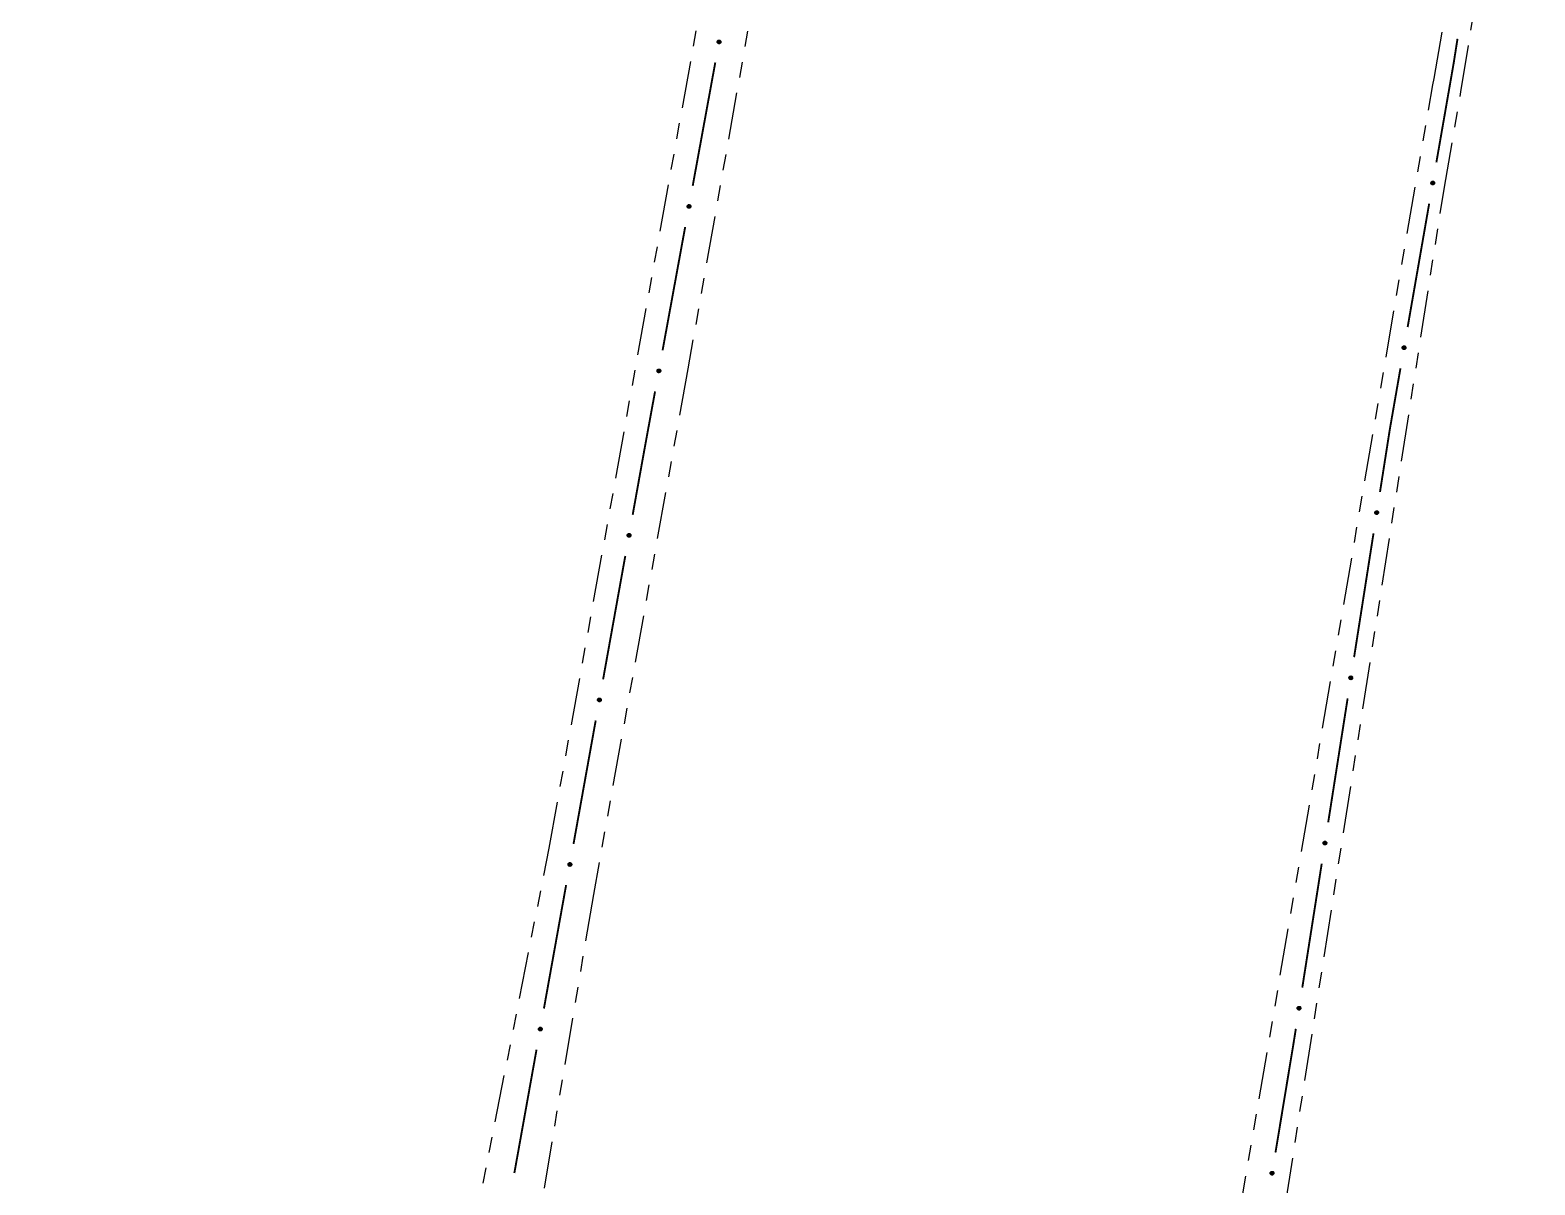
# Model space of a CAD drawing. Extents: x 211453 to 215163, y 4877397 to 4881305.
# Drawn here: x 212414.4 to 212558.5, y 4878663.6 to 4878774.1 of the extents above; entities that cross this region are included whole.
import ezdxf

# ---------------------------------------------------------------- set-up
doc = ezdxf.new("R2010")
doc.units = 0
doc.header["$LTSCALE"] = 1.5
doc.header["$MEASUREMENT"] = 0
doc.linetypes.add('TRACO_25', pattern=[8, 3, -1, 1, -1, 1, -1])
doc.layers.add('SV-EIXO-RUA-N-PAV', color=6, linetype='CONTINUOUS')
doc.layers.add('SV-RUA-NAO-PAV', color=7, linetype='CONTINUOUS')

msp = doc.modelspace()

# ---------------------------------------------------------------- linework, layer by layer
at = {"layer": 'SV-EIXO-RUA-N-PAV', "const_width": 0.18}
for points in [[(212550.689578, 4878770.973173), (212551.048738, 4878773.267801)], [(212480.013557, 4878770.998653), (212477.851836, 4878759.194969)], [(212549.026758, 4878761.439666), (212550.573179, 4878770.305814)], [(212550.573179, 4878770.305814), (212550.689578, 4878770.973173)], [(212546.277564, 4878745.677625), (212548.339459, 4878757.499156)], [(212477.131262, 4878755.260408), (212474.969541, 4878743.456723)], [(212544.573015, 4878735.904874), (212545.590266, 4878741.737115)], [(212474.248967, 4878739.522162), (212473.34825, 4878734.60396)], [(212543.631256, 4878729.898547), (212544.560667, 4878735.826126)], [(212544.560667, 4878735.826126), (212544.573015, 4878735.904874)], [(212473.34825, 4878734.60396), (212473.213104, 4878733.866019)], [(212473.213104, 4878733.866019), (212472.10716, 4878727.714864)], [(212541.152826, 4878714.09167), (212543.011649, 4878725.946828)], [(212471.399332, 4878723.77799), (212469.275846, 4878711.967367)], [(212538.674395, 4878698.284792), (212540.533218, 4878710.13995)], [(212468.568018, 4878708.030493), (212466.444533, 4878696.21987)], [(212536.195965, 4878682.477914), (212538.054788, 4878694.333072)], [(212465.736704, 4878692.282996), (212463.613219, 4878680.472373)], [(212535.398169, 4878677.389747), (212535.576358, 4878678.526195)], [(212535.259599, 4878676.551455), (212535.398169, 4878677.389747)], [(212462.905391, 4878676.535499), (212460.781905, 4878664.724876)], [(212533.628724, 4878666.685339), (212535.259599, 4878676.551455)]]:
    msp.add_lwpolyline(points, dxfattribs=at)
at = {"layer": 'SV-EIXO-RUA-N-PAV'}
for points in [[(212480.508007, 4878773.087434), (212480.536362, 4878773.047584), (212480.552583, 4878773.007536), (212480.556499, 4878772.970241), (212480.551365, 4878772.936382), (212480.542212, 4878772.902334), (212480.52541, 4878772.870042), (212480.498823, 4878772.838333), (212480.459048, 4878772.809608), (212480.416931, 4878772.795688), (212480.380572, 4878772.789892), (212480.344958, 4878772.793213), (212480.312031, 4878772.802659), (212480.279065, 4878772.821221), (212480.247194, 4878772.848478), (212480.219278, 4878772.889173), (212480.203645, 4878772.928543), (212480.200805, 4878772.964716), (212480.204369, 4878773.0005), (212480.21413, 4878773.035148), (212480.230806, 4878773.066751), (212480.258308, 4878773.098791), (212480.298839, 4878773.125812), (212480.337928, 4878773.141853), (212480.374052, 4878773.1452), (212480.409202, 4878773.140897), (212480.443463, 4878773.132132), (212480.476627, 4878773.116594), (212480.508007, 4878773.087434)], [(212548.549977, 4878759.346782), (212548.521286, 4878759.386391), (212548.504727, 4878759.4263), (212548.500497, 4878759.463561), (212548.505344, 4878759.497462), (212548.514209, 4878759.531586), (212548.530738, 4878759.564019), (212548.557056, 4878759.595952), (212548.596587, 4878759.625011), (212548.638585, 4878759.639287), (212548.674893, 4878759.64539), (212548.710534, 4878759.642371), (212548.74354, 4878759.633203), (212548.776661, 4878759.61492), (212548.808762, 4878759.587933), (212548.83702, 4878759.547476), (212548.852986, 4878759.508239), (212548.856132, 4878759.472091), (212548.85287, 4878759.436279), (212548.843401, 4878759.401549), (212548.826993, 4878759.369806), (212548.799763, 4878759.337535), (212548.759462, 4878759.310173), (212548.72051, 4878759.293802), (212548.684416, 4878759.29015), (212548.649231, 4878759.294155), (212548.614896, 4878759.302631), (212548.581603, 4878759.317888), (212548.549977, 4878759.346782)], [(212477.625712, 4878757.349188), (212477.654067, 4878757.309338), (212477.670288, 4878757.269291), (212477.674204, 4878757.231995), (212477.66907, 4878757.198136), (212477.659917, 4878757.164088), (212477.643115, 4878757.131796), (212477.616528, 4878757.100087), (212477.576753, 4878757.071363), (212477.534636, 4878757.057442), (212477.498277, 4878757.051647), (212477.462663, 4878757.054967), (212477.429736, 4878757.064413), (212477.39677, 4878757.082975), (212477.364899, 4878757.110233), (212477.336983, 4878757.150927), (212477.32135, 4878757.190297), (212477.31851, 4878757.226471), (212477.322074, 4878757.262254), (212477.331835, 4878757.296903), (212477.348511, 4878757.328506), (212477.376013, 4878757.360545), (212477.416544, 4878757.387566), (212477.455633, 4878757.403607), (212477.491757, 4878757.406954), (212477.526907, 4878757.402652), (212477.561168, 4878757.393886), (212477.594332, 4878757.378348), (212477.625712, 4878757.349188)], [(212545.800784, 4878743.584741), (212545.772093, 4878743.62435), (212545.755534, 4878743.664259), (212545.751304, 4878743.70152), (212545.756151, 4878743.735421), (212545.765016, 4878743.769545), (212545.781544, 4878743.801978), (212545.807863, 4878743.833911), (212545.847394, 4878743.86297), (212545.889391, 4878743.877246), (212545.9257, 4878743.883349), (212545.961341, 4878743.88033), (212545.994347, 4878743.871162), (212546.027468, 4878743.852879), (212546.059568, 4878743.825892), (212546.087827, 4878743.785435), (212546.103793, 4878743.746198), (212546.106938, 4878743.71005), (212546.103676, 4878743.674238), (212546.094208, 4878743.639508), (212546.0778, 4878743.607765), (212546.05057, 4878743.575494), (212546.010269, 4878743.548132), (212545.971317, 4878743.531761), (212545.935223, 4878743.528109), (212545.900038, 4878743.532114), (212545.865703, 4878743.54059), (212545.83241, 4878743.555847), (212545.800784, 4878743.584741)], [(212474.743417, 4878741.610942), (212474.771772, 4878741.571092), (212474.787993, 4878741.531045), (212474.791909, 4878741.49375), (212474.786775, 4878741.45989), (212474.777622, 4878741.425842), (212474.76082, 4878741.393551), (212474.734233, 4878741.361842), (212474.694458, 4878741.333117), (212474.652341, 4878741.319196), (212474.615982, 4878741.313401), (212474.580368, 4878741.316721), (212474.547441, 4878741.326167), (212474.514475, 4878741.34473), (212474.482604, 4878741.371987), (212474.454688, 4878741.412681), (212474.439055, 4878741.452052), (212474.436215, 4878741.488225), (212474.439779, 4878741.524009), (212474.44954, 4878741.558657), (212474.466216, 4878741.59026), (212474.493718, 4878741.6223), (212474.534249, 4878741.64932), (212474.573338, 4878741.665361), (212474.609462, 4878741.668709), (212474.644612, 4878741.664406), (212474.678873, 4878741.655641), (212474.712037, 4878741.640102), (212474.743417, 4878741.610942)], [(212543.190444, 4878727.797793), (212543.161078, 4878727.836904), (212543.143837, 4878727.876523), (212543.138968, 4878727.913706), (212543.143233, 4878727.947685), (212543.151511, 4878727.981957), (212543.167481, 4878728.014668), (212543.193248, 4878728.047047), (212543.232275, 4878728.076781), (212543.274021, 4878728.091775), (212543.31022, 4878728.098499), (212543.345908, 4878728.096092), (212543.379066, 4878728.087492), (212543.412496, 4878728.06978), (212543.445054, 4878728.043347), (212543.474003, 4878728.003381), (212543.490639, 4878727.964423), (212543.494404, 4878727.928335), (212543.491757, 4878727.892472), (212543.482886, 4878727.857585), (212543.467024, 4878727.825565), (212543.440352, 4878727.792832), (212543.400526, 4878727.764782), (212543.361861, 4878727.747746), (212543.325834, 4878727.743475), (212543.290586, 4878727.746876), (212543.256111, 4878727.754762), (212543.222561, 4878727.769446), (212543.190444, 4878727.797793)], [(212471.887014, 4878725.86836), (212471.915498, 4878725.828603), (212471.931849, 4878725.788608), (212471.935885, 4878725.751325), (212471.930862, 4878725.71745), (212471.921819, 4878725.683372), (212471.905121, 4878725.651026), (212471.878637, 4878725.619231), (212471.838955, 4878725.590378), (212471.796884, 4878725.576321), (212471.760544, 4878725.570408), (212471.724919, 4878725.573613), (212471.691961, 4878725.582952), (212471.658936, 4878725.601408), (212471.626977, 4878725.628562), (212471.598929, 4878725.669166), (212471.583168, 4878725.708485), (212471.580211, 4878725.744649), (212471.58366, 4878725.780444), (212471.593309, 4878725.815124), (212471.609882, 4878725.84678), (212471.63728, 4878725.878909), (212471.677723, 4878725.906061), (212471.71676, 4878725.922228), (212471.752873, 4878725.925692), (212471.788036, 4878725.921504), (212471.822326, 4878725.91285), (212471.85554, 4878725.897419), (212471.887014, 4878725.86836)], [(212540.712014, 4878711.990915), (212540.682648, 4878712.030026), (212540.665407, 4878712.069645), (212540.660538, 4878712.106828), (212540.664803, 4878712.140808), (212540.673081, 4878712.175079), (212540.689051, 4878712.20779), (212540.714818, 4878712.240169), (212540.753844, 4878712.269903), (212540.795591, 4878712.284897), (212540.831789, 4878712.291621), (212540.867477, 4878712.289214), (212540.900635, 4878712.280614), (212540.934065, 4878712.262902), (212540.966624, 4878712.23647), (212540.995572, 4878712.196503), (212541.012209, 4878712.157546), (212541.015974, 4878712.121457), (212541.013327, 4878712.085594), (212541.004455, 4878712.050707), (212540.988594, 4878712.018688), (212540.961922, 4878711.985954), (212540.922096, 4878711.957905), (212540.88343, 4878711.940868), (212540.847404, 4878711.936597), (212540.812155, 4878711.939999), (212540.777681, 4878711.947884), (212540.74413, 4878711.962568), (212540.712014, 4878711.990915)], [(212469.055701, 4878710.120863), (212469.084185, 4878710.081105), (212469.100535, 4878710.041111), (212469.104572, 4878710.003828), (212469.099548, 4878709.969953), (212469.090505, 4878709.935875), (212469.073808, 4878709.903529), (212469.047323, 4878709.871734), (212469.007641, 4878709.842881), (212468.96557, 4878709.828824), (212468.92923, 4878709.822911), (212468.893605, 4878709.826116), (212468.860647, 4878709.835455), (212468.827622, 4878709.853911), (212468.795663, 4878709.881065), (212468.767615, 4878709.921669), (212468.751855, 4878709.960988), (212468.748897, 4878709.997152), (212468.752346, 4878710.032947), (212468.761995, 4878710.067627), (212468.778568, 4878710.099283), (212468.805966, 4878710.131412), (212468.846409, 4878710.158564), (212468.885446, 4878710.174731), (212468.921559, 4878710.178195), (212468.956723, 4878710.174007), (212468.991012, 4878710.165353), (212469.024226, 4878710.149922), (212469.055701, 4878710.120863)], [(212538.233583, 4878696.184037), (212538.204217, 4878696.223148), (212538.186976, 4878696.262767), (212538.182107, 4878696.29995), (212538.186372, 4878696.33393), (212538.194651, 4878696.368201), (212538.210621, 4878696.400912), (212538.236387, 4878696.433292), (212538.275414, 4878696.463025), (212538.317161, 4878696.47802), (212538.353359, 4878696.484744), (212538.389047, 4878696.482336), (212538.422205, 4878696.473736), (212538.455635, 4878696.456024), (212538.488193, 4878696.429592), (212538.517142, 4878696.389625), (212538.533778, 4878696.350668), (212538.537543, 4878696.314579), (212538.534896, 4878696.278716), (212538.526025, 4878696.243829), (212538.510164, 4878696.21181), (212538.483491, 4878696.179076), (212538.443666, 4878696.151027), (212538.405, 4878696.133991), (212538.368974, 4878696.12972), (212538.333725, 4878696.133121), (212538.29925, 4878696.141006), (212538.2657, 4878696.15569), (212538.233583, 4878696.184037)], [(212466.224387, 4878694.373366), (212466.252871, 4878694.333608), (212466.269222, 4878694.293614), (212466.273258, 4878694.256331), (212466.268234, 4878694.222456), (212466.259191, 4878694.188378), (212466.242494, 4878694.156032), (212466.21601, 4878694.124237), (212466.176328, 4878694.095384), (212466.134256, 4878694.081327), (212466.097916, 4878694.075414), (212466.062291, 4878694.078619), (212466.029334, 4878694.087958), (212465.996308, 4878694.106414), (212465.964349, 4878694.133568), (212465.936302, 4878694.174171), (212465.920541, 4878694.213491), (212465.917584, 4878694.249655), (212465.921032, 4878694.28545), (212465.930681, 4878694.320129), (212465.947255, 4878694.351786), (212465.974653, 4878694.383915), (212466.015095, 4878694.411067), (212466.054132, 4878694.427234), (212466.090245, 4878694.430698), (212466.125409, 4878694.42651), (212466.159699, 4878694.417855), (212466.192912, 4878694.402425), (212466.224387, 4878694.373366)], [(212535.755153, 4878680.37716), (212535.725787, 4878680.416271), (212535.708546, 4878680.45589), (212535.703677, 4878680.493073), (212535.707942, 4878680.527052), (212535.716221, 4878680.561323), (212535.73219, 4878680.594034), (212535.757957, 4878680.626414), (212535.796984, 4878680.656148), (212535.83873, 4878680.671142), (212535.874929, 4878680.677866), (212535.910617, 4878680.675459), (212535.943775, 4878680.666859), (212535.977205, 4878680.649146), (212536.009763, 4878680.622714), (212536.038712, 4878680.582747), (212536.055348, 4878680.54379), (212536.059113, 4878680.507701), (212536.056466, 4878680.471839), (212536.047595, 4878680.436952), (212536.031734, 4878680.404932), (212536.005061, 4878680.372199), (212535.965235, 4878680.344149), (212535.92657, 4878680.327113), (212535.890543, 4878680.322842), (212535.855295, 4878680.326243), (212535.82082, 4878680.334128), (212535.78727, 4878680.348813), (212535.755153, 4878680.37716)], [(212463.393073, 4878678.625869), (212463.421557, 4878678.586111), (212463.437908, 4878678.546117), (212463.441944, 4878678.508834), (212463.436921, 4878678.474959), (212463.427878, 4878678.440881), (212463.41118, 4878678.408535), (212463.384696, 4878678.37674), (212463.345014, 4878678.347887), (212463.302942, 4878678.33383), (212463.266603, 4878678.327917), (212463.230978, 4878678.331122), (212463.19802, 4878678.340461), (212463.164995, 4878678.358917), (212463.133035, 4878678.38607), (212463.104988, 4878678.426674), (212463.089227, 4878678.465994), (212463.08627, 4878678.502158), (212463.089718, 4878678.537953), (212463.099368, 4878678.572632), (212463.115941, 4878678.604289), (212463.143339, 4878678.636418), (212463.183782, 4878678.66357), (212463.222819, 4878678.679737), (212463.258932, 4878678.683201), (212463.294095, 4878678.679013), (212463.328385, 4878678.670358), (212463.361599, 4878678.654928), (212463.393073, 4878678.625869)], [(212533.17051, 4878664.588311), (212533.141469, 4878664.627665), (212533.124558, 4878664.667425), (212533.119997, 4878664.704647), (212533.124543, 4878664.73859), (212533.133106, 4878664.772792), (212533.149346, 4878664.805369), (212533.175381, 4878664.837534), (212533.214653, 4878664.866943), (212533.256522, 4878664.881591), (212533.292775, 4878664.888014), (212533.328442, 4878664.885311), (212533.361527, 4878664.876437), (212533.394809, 4878664.858448), (212533.427147, 4878664.831746), (212533.455764, 4878664.791541), (212533.472076, 4878664.752447), (212533.475542, 4878664.716329), (212533.472598, 4878664.680489), (212533.463438, 4878664.645677), (212533.447311, 4878664.61379), (212533.420369, 4878664.581279), (212533.380312, 4878664.55356), (212533.341506, 4878664.536845), (212533.305446, 4878664.532873), (212533.270226, 4878664.536566), (212533.235818, 4878664.544737), (212533.202391, 4878664.559699), (212533.17051, 4878664.588311)]]:
    msp.add_lwpolyline(points, close=True, dxfattribs=at)
for points in [[(212480.21413, 4878773.035148), (212480.203645, 4878772.928543)], [(212480.222312, 4878773.046566), (212480.212136, 4878772.915257)], [(212480.230806, 4878773.066751), (212480.219278, 4878772.889173)], [(212480.245905, 4878773.076926), (212480.234177, 4878772.87654)], [(212480.258308, 4878773.098791), (212480.247194, 4878772.848478)], [(212480.279386, 4878773.108249), (212480.263175, 4878772.837936)], [(212480.298839, 4878773.125812), (212480.279065, 4878772.821221)], [(212480.317007, 4878773.131878), (212480.295368, 4878772.816781)], [(212480.337928, 4878773.141853), (212480.312031, 4878772.802659)], [(212480.354608, 4878773.140251), (212480.328544, 4878772.800994)], [(212480.374052, 4878773.1452), (212480.344958, 4878772.793213)], [(212480.390734, 4878773.140571), (212480.360511, 4878772.793753)], [(212480.409202, 4878773.140897), (212480.380572, 4878772.789892)], [(212480.426728, 4878773.132592), (212480.401402, 4878772.797362)], [(212480.443463, 4878773.132132), (212480.416931, 4878772.795688)], [(212480.459054, 4878773.119736), (212480.439248, 4878772.807077)], [(212480.476627, 4878773.116594), (212480.459048, 4878772.809608)], [(212480.490396, 4878773.101511), (212480.47772, 4878772.827776)], [(212480.508007, 4878773.087434), (212480.498823, 4878772.838333)], [(212480.52257, 4878773.0651), (212480.513034, 4878772.861538)], [(212480.536362, 4878773.047584), (212480.52541, 4878772.870042)], [(212480.545708, 4878773.024795), (212480.534435, 4878772.895073)], [(212480.552583, 4878773.007536), (212480.542212, 4878772.902334)], [(212548.504727, 4878759.4263), (212548.514209, 4878759.531586)], [(212548.511749, 4878759.4091), (212548.521924, 4878759.538912)], [(212548.521286, 4878759.386391), (212548.530738, 4878759.564019)], [(212548.535226, 4878759.368992), (212548.543041, 4878759.572627)], [(212548.549977, 4878759.346782), (212548.557056, 4878759.595952)], [(212548.567706, 4878759.332855), (212548.578069, 4878759.606686)], [(212548.581603, 4878759.317888), (212548.596587, 4878759.625011)], [(212548.599202, 4878759.314895), (212548.616364, 4878759.627709)], [(212548.614896, 4878759.302631), (212548.638585, 4878759.639287)], [(212548.631635, 4878759.302312), (212548.654127, 4878759.637744)], [(212548.649231, 4878759.294155), (212548.674893, 4878759.64539)], [(212548.667695, 4878759.294638), (212548.694986, 4878759.641699)], [(212548.684416, 4878759.29015), (212548.710534, 4878759.642371)], [(212548.703817, 4878759.295263), (212548.727013, 4878759.634728)], [(212548.72051, 4878759.293802), (212548.74354, 4878759.633203)], [(212548.741346, 4878759.303954), (212548.760321, 4878759.619222)], [(212548.759462, 4878759.310173), (212548.776661, 4878759.61492)], [(212548.778766, 4878759.3279), (212548.792692, 4878759.59834)], [(212548.799763, 4878759.337535), (212548.808762, 4878759.587933)], [(212548.81198, 4878759.359505), (212548.822015, 4878759.559982)], [(212548.826993, 4878759.369806), (212548.83702, 4878759.547476)], [(212548.835317, 4878759.390062), (212548.844383, 4878759.521453)], [(212548.843401, 4878759.401549), (212548.852986, 4878759.508239)], [(212477.416544, 4878757.387566), (212477.39677, 4878757.082975)], [(212477.434712, 4878757.393632), (212477.413073, 4878757.078535)], [(212477.455633, 4878757.403607), (212477.429736, 4878757.064413)], [(212477.472313, 4878757.402005), (212477.446249, 4878757.062749)], [(212477.491757, 4878757.406954), (212477.462663, 4878757.054967)], [(212477.508439, 4878757.402325), (212477.478216, 4878757.055507)], [(212477.526907, 4878757.402652), (212477.498277, 4878757.051647)], [(212477.544433, 4878757.394346), (212477.519107, 4878757.059116)], [(212477.561168, 4878757.393886), (212477.534636, 4878757.057442)], [(212477.576759, 4878757.38149), (212477.556954, 4878757.068832)], [(212477.594332, 4878757.378348), (212477.576753, 4878757.071363)], [(212477.331835, 4878757.296903), (212477.32135, 4878757.190297)], [(212477.340017, 4878757.308321), (212477.329841, 4878757.177011)], [(212477.348511, 4878757.328506), (212477.336983, 4878757.150927)], [(212477.36361, 4878757.33868), (212477.351882, 4878757.138294)], [(212477.376013, 4878757.360545), (212477.364899, 4878757.110233)], [(212477.397091, 4878757.370003), (212477.38088, 4878757.099691)], [(212477.608101, 4878757.363265), (212477.595425, 4878757.08953)], [(212477.625712, 4878757.349188), (212477.616528, 4878757.100087)], [(212477.640275, 4878757.326854), (212477.630739, 4878757.123292)], [(212477.654067, 4878757.309338), (212477.643115, 4878757.131796)], [(212477.663413, 4878757.286549), (212477.65214, 4878757.156828)], [(212477.670288, 4878757.269291), (212477.659917, 4878757.164088)], [(212545.755534, 4878743.664259), (212545.765016, 4878743.769545)], [(212545.762555, 4878743.647059), (212545.772731, 4878743.776871)], [(212545.772093, 4878743.62435), (212545.781544, 4878743.801978)], [(212545.786033, 4878743.606951), (212545.793848, 4878743.810586)], [(212545.800784, 4878743.584741), (212545.807863, 4878743.833911)], [(212545.818513, 4878743.570814), (212545.828876, 4878743.844645)], [(212545.83241, 4878743.555847), (212545.847394, 4878743.86297)], [(212545.850008, 4878743.552854), (212545.867171, 4878743.865668)], [(212545.865703, 4878743.54059), (212545.889391, 4878743.877246)], [(212545.882442, 4878743.540271), (212545.904934, 4878743.875703)], [(212545.900038, 4878743.532114), (212545.9257, 4878743.883349)], [(212545.918502, 4878743.532597), (212545.945793, 4878743.879658)], [(212545.935223, 4878743.528109), (212545.961341, 4878743.88033)], [(212545.954624, 4878743.533222), (212545.97782, 4878743.872687)], [(212545.971317, 4878743.531761), (212545.994347, 4878743.871162)], [(212545.992153, 4878743.541913), (212546.011128, 4878743.857181)], [(212546.010269, 4878743.548132), (212546.027468, 4878743.852879)], [(212546.029572, 4878743.565859), (212546.043499, 4878743.836299)], [(212546.05057, 4878743.575494), (212546.059568, 4878743.825892)], [(212546.062787, 4878743.597464), (212546.072822, 4878743.797941)], [(212546.0778, 4878743.607765), (212546.087827, 4878743.785435)], [(212546.086124, 4878743.628021), (212546.095189, 4878743.759412)], [(212546.094208, 4878743.639508), (212546.103793, 4878743.746198)], [(212474.44954, 4878741.558657), (212474.439055, 4878741.452052)], [(212474.457722, 4878741.570075), (212474.447546, 4878741.438766)], [(212474.466216, 4878741.59026), (212474.454688, 4878741.412681)], [(212474.481315, 4878741.600434), (212474.469587, 4878741.400049)], [(212474.493718, 4878741.6223), (212474.482604, 4878741.371987)], [(212474.514796, 4878741.631758), (212474.498585, 4878741.361445)], [(212474.534249, 4878741.64932), (212474.514475, 4878741.34473)], [(212474.552417, 4878741.655387), (212474.530778, 4878741.34029)], [(212474.573338, 4878741.665361), (212474.547441, 4878741.326167)], [(212474.590018, 4878741.66376), (212474.563954, 4878741.324503)], [(212474.609462, 4878741.668709), (212474.580368, 4878741.316721)], [(212474.626144, 4878741.66408), (212474.595921, 4878741.317262)], [(212474.644612, 4878741.664406), (212474.615982, 4878741.313401)], [(212474.662138, 4878741.656101), (212474.636812, 4878741.320871)], [(212474.678873, 4878741.655641), (212474.652341, 4878741.319196)], [(212474.694464, 4878741.643244), (212474.674659, 4878741.330586)], [(212474.712037, 4878741.640102), (212474.694458, 4878741.333117)], [(212474.725806, 4878741.625019), (212474.71313, 4878741.351285)], [(212474.743417, 4878741.610942), (212474.734233, 4878741.361842)], [(212474.75798, 4878741.588608), (212474.748444, 4878741.385047)], [(212474.771772, 4878741.571092), (212474.76082, 4878741.393551)], [(212474.781118, 4878741.548303), (212474.769845, 4878741.418582)], [(212474.787993, 4878741.531045), (212474.777622, 4878741.425842)], [(212543.143837, 4878727.876523), (212543.151511, 4878727.981957)], [(212543.151152, 4878727.859446), (212543.1591, 4878727.989414)], [(212543.161078, 4878727.836904), (212543.167481, 4878728.014668)], [(212543.175314, 4878727.819747), (212543.179635, 4878728.023486)], [(212543.190444, 4878727.797793), (212543.193248, 4878728.047047)], [(212543.208409, 4878727.784171), (212543.214074, 4878728.058141)], [(212543.222561, 4878727.769446), (212543.232275, 4878728.076781)], [(212543.240208, 4878727.766755), (212543.252003, 4878728.079818)], [(212543.256111, 4878727.754762), (212543.274021, 4878728.091775)], [(212543.272853, 4878727.75473), (212543.289588, 4878728.090499)], [(212543.290586, 4878727.746876), (212543.31022, 4878728.098499)], [(212543.309039, 4878727.747675), (212543.330373, 4878728.095153)], [(212543.325834, 4878727.743475), (212543.345908, 4878728.096092)], [(212543.345145, 4878727.74892), (212543.362515, 4878728.088733)], [(212543.361861, 4878727.747746), (212543.379066, 4878728.087492)], [(212543.382519, 4878727.758253), (212543.396084, 4878728.073801)], [(212543.400526, 4878727.764782), (212543.412496, 4878728.06978)], [(212543.419523, 4878727.782837), (212543.428809, 4878728.053477)], [(212543.440352, 4878727.792832), (212543.445054, 4878728.043347)], [(212543.452191, 4878727.815008), (212543.458785, 4878728.015628)], [(212543.467024, 4878727.825565), (212543.474003, 4878728.003381)], [(212543.475, 4878727.845961), (212543.48181, 4878727.977488)], [(212543.482886, 4878727.857585), (212543.490639, 4878727.964423)], [(212471.593309, 4878725.815124), (212471.583168, 4878725.708485)], [(212471.601453, 4878725.826568), (212471.591702, 4878725.695227)], [(212471.609882, 4878725.84678), (212471.598929, 4878725.669166)], [(212471.624948, 4878725.857004), (212471.613869, 4878725.656581)], [(212471.63728, 4878725.878909), (212471.626977, 4878725.628562)], [(212471.658328, 4878725.888435), (212471.642991, 4878725.618071)], [(212471.677723, 4878725.906061), (212471.658936, 4878725.601408)], [(212471.695871, 4878725.912186), (212471.675253, 4878725.597021)], [(212471.71676, 4878725.922228), (212471.691961, 4878725.582952)], [(212471.733445, 4878725.920681), (212471.70848, 4878725.581342)], [(212471.752873, 4878725.925692), (212471.724919, 4878725.573613)], [(212471.76957, 4878725.921118), (212471.740471, 4878725.574204)], [(212471.788036, 4878725.921504), (212471.760544, 4878725.570408)], [(212471.805589, 4878725.913255), (212471.781349, 4878725.577945)], [(212471.822326, 4878725.91285), (212471.796884, 4878725.576321)], [(212471.837957, 4878725.900504), (212471.819164, 4878725.587783)], [(212471.85554, 4878725.897419), (212471.838955, 4878725.590378)], [(212471.869358, 4878725.88238), (212471.857568, 4878725.608606)], [(212471.887014, 4878725.86836), (212471.878637, 4878725.619231)], [(212471.90165, 4878725.846074), (212471.892773, 4878725.642482)], [(212471.915498, 4878725.828603), (212471.905121, 4878725.651026)], [(212471.924918, 4878725.805844), (212471.914066, 4878725.676087)], [(212471.931849, 4878725.788608), (212471.921819, 4878725.683372)], [(212540.665407, 4878712.069645), (212540.673081, 4878712.175079)], [(212540.672722, 4878712.052569), (212540.680669, 4878712.182536)], [(212540.682648, 4878712.030026), (212540.689051, 4878712.20779)], [(212540.696884, 4878712.012869), (212540.701205, 4878712.216608)], [(212540.712014, 4878711.990915), (212540.714818, 4878712.240169)], [(212540.729979, 4878711.977294), (212540.735644, 4878712.251263)], [(212540.74413, 4878711.962568), (212540.753844, 4878712.269903)], [(212540.761778, 4878711.959877), (212540.773572, 4878712.27294)], [(212540.777681, 4878711.947884), (212540.795591, 4878712.284897)], [(212540.794422, 4878711.947853), (212540.811158, 4878712.283621)], [(212540.812155, 4878711.939999), (212540.831789, 4878712.291621)], [(212540.830608, 4878711.940798), (212540.851942, 4878712.288276)], [(212540.847404, 4878711.936597), (212540.867477, 4878712.289214)], [(212540.866715, 4878711.942042), (212540.884084, 4878712.281855)], [(212540.88343, 4878711.940868), (212540.900635, 4878712.280614)], [(212540.904089, 4878711.951375), (212540.917654, 4878712.266923)], [(212540.922096, 4878711.957905), (212540.934065, 4878712.262902)], [(212540.941092, 4878711.97596), (212540.950378, 4878712.246599)], [(212540.961922, 4878711.985954), (212540.966624, 4878712.23647)], [(212540.97376, 4878712.00813), (212540.980355, 4878712.20875)], [(212540.988594, 4878712.018688), (212540.995572, 4878712.196503)], [(212540.996569, 4878712.039083), (212541.00338, 4878712.17061)], [(212541.004455, 4878712.050707), (212541.012209, 4878712.157546)], [(212468.761995, 4878710.067627), (212468.751855, 4878709.960988)], [(212468.770139, 4878710.079071), (212468.760389, 4878709.94773)], [(212468.778568, 4878710.099283), (212468.767615, 4878709.921669)], [(212468.793635, 4878710.109507), (212468.782555, 4878709.909084)], [(212468.805966, 4878710.131412), (212468.795663, 4878709.881065)], [(212468.827014, 4878710.140938), (212468.811678, 4878709.870574)], [(212468.846409, 4878710.158564), (212468.827622, 4878709.853911)], [(212468.864558, 4878710.164689), (212468.843939, 4878709.849524)], [(212468.885446, 4878710.174731), (212468.860647, 4878709.835455)], [(212468.902132, 4878710.173184), (212468.877167, 4878709.833845)], [(212468.921559, 4878710.178195), (212468.893605, 4878709.826116)], [(212468.938257, 4878710.173621), (212468.909157, 4878709.826707)], [(212468.956723, 4878710.174007), (212468.92923, 4878709.822911)], [(212468.974276, 4878710.165758), (212468.950035, 4878709.830448)], [(212468.991012, 4878710.165353), (212468.96557, 4878709.828824)], [(212469.006643, 4878710.153007), (212468.98785, 4878709.840286)], [(212469.024226, 4878710.149922), (212469.007641, 4878709.842881)], [(212469.038045, 4878710.134883), (212469.026254, 4878709.861109)], [(212469.055701, 4878710.120863), (212469.047323, 4878709.871734)], [(212469.070336, 4878710.098577), (212469.06146, 4878709.894985)], [(212469.084185, 4878710.081105), (212469.073808, 4878709.903529)], [(212469.093604, 4878710.058347), (212469.082752, 4878709.92859)], [(212469.100535, 4878710.041111), (212469.090505, 4878709.935875)], [(212538.186976, 4878696.262767), (212538.194651, 4878696.368201)], [(212538.194292, 4878696.245691), (212538.202239, 4878696.375658)], [(212538.204217, 4878696.223148), (212538.210621, 4878696.400912)], [(212538.218453, 4878696.205991), (212538.222775, 4878696.409731)], [(212538.233583, 4878696.184037), (212538.236387, 4878696.433292)], [(212538.251549, 4878696.170416), (212538.257213, 4878696.444385)], [(212538.2657, 4878696.15569), (212538.275414, 4878696.463025)], [(212538.283348, 4878696.152999), (212538.295142, 4878696.466062)], [(212538.29925, 4878696.141006), (212538.317161, 4878696.47802)], [(212538.315992, 4878696.140975), (212538.332728, 4878696.476743)], [(212538.333725, 4878696.133121), (212538.353359, 4878696.484744)], [(212538.352178, 4878696.13392), (212538.373512, 4878696.481398)], [(212538.368974, 4878696.12972), (212538.389047, 4878696.482336)], [(212538.388284, 4878696.135165), (212538.405654, 4878696.474977)], [(212538.405, 4878696.133991), (212538.422205, 4878696.473736)], [(212538.425659, 4878696.144498), (212538.439224, 4878696.460045)], [(212538.443666, 4878696.151027), (212538.455635, 4878696.456024)], [(212538.462662, 4878696.169082), (212538.471948, 4878696.439721)], [(212538.483491, 4878696.179076), (212538.488193, 4878696.429592)], [(212538.49533, 4878696.201252), (212538.501925, 4878696.401872)], [(212538.510164, 4878696.21181), (212538.517142, 4878696.389625)], [(212538.518139, 4878696.232206), (212538.52495, 4878696.363732)], [(212538.526025, 4878696.243829), (212538.533778, 4878696.350668)], [(212465.930681, 4878694.320129), (212465.920541, 4878694.213491)], [(212465.938826, 4878694.331574), (212465.929075, 4878694.200232)], [(212465.947255, 4878694.351786), (212465.936302, 4878694.174171)], [(212465.962321, 4878694.36201), (212465.951241, 4878694.161587)], [(212465.974653, 4878694.383915), (212465.964349, 4878694.133568)], [(212465.9957, 4878694.393441), (212465.980364, 4878694.123077)], [(212466.015095, 4878694.411067), (212465.996308, 4878694.106414)], [(212466.033244, 4878694.417192), (212466.012625, 4878694.102026)], [(212466.054132, 4878694.427234), (212466.029334, 4878694.087958)], [(212466.070818, 4878694.425687), (212466.045853, 4878694.086348)], [(212466.090245, 4878694.430698), (212466.062291, 4878694.078619)], [(212466.106943, 4878694.426124), (212466.077843, 4878694.079209)], [(212466.125409, 4878694.42651), (212466.097916, 4878694.075414)], [(212466.142962, 4878694.418261), (212466.118722, 4878694.082951)], [(212466.159699, 4878694.417855), (212466.134256, 4878694.081327)], [(212466.175329, 4878694.40551), (212466.156537, 4878694.092789)], [(212466.192912, 4878694.402425), (212466.176328, 4878694.095384)], [(212466.206731, 4878694.387386), (212466.194941, 4878694.113612)], [(212466.224387, 4878694.373366), (212466.21601, 4878694.124237)], [(212466.239023, 4878694.35108), (212466.230146, 4878694.147488)], [(212466.252871, 4878694.333608), (212466.242494, 4878694.156032)], [(212466.26229, 4878694.31085), (212466.251438, 4878694.181093)], [(212466.269222, 4878694.293614), (212466.259191, 4878694.188378)], [(212535.708546, 4878680.45589), (212535.716221, 4878680.561323)], [(212535.715861, 4878680.438813), (212535.723809, 4878680.56878)], [(212535.725787, 4878680.416271), (212535.73219, 4878680.594034)], [(212535.740023, 4878680.399114), (212535.744344, 4878680.602853)], [(212535.755153, 4878680.37716), (212535.757957, 4878680.626414)], [(212535.773118, 4878680.363538), (212535.778783, 4878680.637508)], [(212535.78727, 4878680.348813), (212535.796984, 4878680.656148)], [(212535.804917, 4878680.346122), (212535.816712, 4878680.659184)], [(212535.82082, 4878680.334128), (212535.83873, 4878680.671142)], [(212535.837562, 4878680.334097), (212535.854297, 4878680.669866)], [(212535.855295, 4878680.326243), (212535.874929, 4878680.677866)], [(212535.873748, 4878680.327042), (212535.895082, 4878680.67452)], [(212535.890543, 4878680.322842), (212535.910617, 4878680.675459)], [(212535.909854, 4878680.328287), (212535.927224, 4878680.668099)], [(212535.92657, 4878680.327113), (212535.943775, 4878680.666859)], [(212535.947228, 4878680.33762), (212535.960794, 4878680.653168)], [(212535.965235, 4878680.344149), (212535.977205, 4878680.649146)], [(212535.984232, 4878680.362204), (212535.993518, 4878680.632843)], [(212536.005061, 4878680.372199), (212536.009763, 4878680.622714)], [(212536.0169, 4878680.394374), (212536.023494, 4878680.594995)], [(212536.031734, 4878680.404932), (212536.038712, 4878680.582747)], [(212536.039709, 4878680.425328), (212536.046519, 4878680.556855)], [(212536.047595, 4878680.436952), (212536.055348, 4878680.54379)], [(212463.099368, 4878678.572632), (212463.089227, 4878678.465994)], [(212463.107512, 4878678.584077), (212463.097761, 4878678.452735)], [(212463.115941, 4878678.604289), (212463.104988, 4878678.426674)], [(212463.131007, 4878678.614513), (212463.119928, 4878678.41409)], [(212463.143339, 4878678.636418), (212463.133035, 4878678.38607)], [(212463.164386, 4878678.645944), (212463.14905, 4878678.37558)], [(212463.183782, 4878678.66357), (212463.164995, 4878678.358917)], [(212463.20193, 4878678.669695), (212463.181312, 4878678.354529)], [(212463.222819, 4878678.679737), (212463.19802, 4878678.340461)], [(212463.239504, 4878678.67819), (212463.214539, 4878678.338851)], [(212463.258932, 4878678.683201), (212463.230978, 4878678.331122)], [(212463.275629, 4878678.678627), (212463.24653, 4878678.331712)], [(212463.294095, 4878678.679013), (212463.266603, 4878678.327917)], [(212463.311648, 4878678.670764), (212463.287408, 4878678.335454)], [(212463.328385, 4878678.670358), (212463.302942, 4878678.33383)], [(212463.344016, 4878678.658013), (212463.325223, 4878678.345292)], [(212463.361599, 4878678.654928), (212463.345014, 4878678.347887)], [(212463.375417, 4878678.639889), (212463.363627, 4878678.366115)], [(212463.393073, 4878678.625869), (212463.384696, 4878678.37674)], [(212463.407709, 4878678.603582), (212463.398832, 4878678.399991)], [(212463.421557, 4878678.586111), (212463.41118, 4878678.408535)], [(212463.430977, 4878678.563353), (212463.420125, 4878678.433596)], [(212463.437908, 4878678.546117), (212463.427878, 4878678.440881)], [(212533.124558, 4878664.667425), (212533.133106, 4878664.772792)], [(212533.131731, 4878664.650288), (212533.140756, 4878664.780185)], [(212533.141469, 4878664.627665), (212533.149346, 4878664.805369)], [(212533.155563, 4878664.61039), (212533.161573, 4878664.814086)], [(212533.17051, 4878664.588311), (212533.175381, 4878664.837534)], [(212533.188362, 4878664.574541), (212533.196298, 4878664.848454)], [(212533.202391, 4878664.559699), (212533.214653, 4878664.866943)], [(212533.220015, 4878664.556862), (212533.234405, 4878664.869816)], [(212533.235818, 4878664.544737), (212533.256522, 4878664.881591)], [(212533.252559, 4878664.544567), (212533.272078, 4878664.880185)], [(212533.270226, 4878664.536566), (212533.292775, 4878664.888014)], [(212533.288685, 4878664.537212), (212533.3129, 4878664.884502)], [(212533.305446, 4878664.532873), (212533.328442, 4878664.885311)], [(212533.324801, 4878664.538158), (212533.344987, 4878664.877815)], [(212533.341506, 4878664.536845), (212533.361527, 4878664.876437)], [(212533.362251, 4878664.547181), (212533.378432, 4878664.862605)], [(212533.380312, 4878664.55356), (212533.394809, 4878664.858448)], [(212533.399457, 4878664.571457), (212533.410987, 4878664.84201)], [(212533.420369, 4878664.581279), (212533.427147, 4878664.831746)], [(212533.432391, 4878664.603355), (212533.440648, 4878664.803914)], [(212533.447311, 4878664.61379), (212533.455764, 4878664.791541)], [(212533.455455, 4878664.634119), (212533.463356, 4878664.765584)], [(212533.463438, 4878664.645677), (212533.472076, 4878664.752447)]]:
    msp.add_lwpolyline(points, dxfattribs=at)
at = {"layer": 'SV-RUA-NAO-PAV', "linetype": 'TRACO_25'}
for points in [[(212414.890828, 4878823.542645, 13.229979), (212412.941325, 4878820.963832, 13.229979), (212411.918515, 4878819.21684, 13.229979), (212410.788592, 4878815.120869, 13.229979), (212404.510307, 4878779.91415, 13.381023), (212388.118198, 4878691.148719, 13.381023), (212384.218572, 4878672.754172, 15.264048), (212382.011616, 4878661.228957, 15.264048), (212374.341019, 4878620.271384, 15.264048), (212447.34092, 4878610.775129, 16.039412), (212464.112443, 4878695.799662, 15.374814), (212483.723399, 4878804.745543, 14.700148), (212483.624058, 4878812.005247, 14.559173), (212482.524425, 4878815.950188, 14.559173)], [(212493.815407, 4878814.683583, 14.569242), (212491.304447, 4878812.03536, 14.569242), (212489.143992, 4878808.245482, 14.549103), (212488.329561, 4878803.539158, 14.549103), (212477.383431, 4878741.675871, 14.549103), (212468.344047, 4878691.394296, 15.455371), (212431.719904, 4878473.496303, 16.881483), (212425.37692, 4878433.659283, 15.996616), (212486.630449, 4878426.784097, 15.748854), (212495.036884, 4878467.134869, 15.748854), (212500.125455, 4878490.378517, 15.999132), (212517.24898, 4878587.418537, 15.999132), (212522.153326, 4878614.88288, 15.999132), (212528.021297, 4878648.172542, 15.576207), (212548.673638, 4878768.873656, 15.797462), (212548.805543, 4878769.458788, 15.797462), (212551.871043, 4878786.845239, 15.683957), (212555.218251, 4878798.212806, 15.693416), (212557.184246, 4878805.375283, 15.43803), (212557.043006, 4878807.776369, 15.43803)], [(212592.038422, 4878593.818646, 15.901507), (212585.170531, 4878551.04709, 15.750168), (212577.429472, 4878505.096055, 15.535929), (212572.007003, 4878459.40171, 15.624972), (212564.16035, 4878420.379883, 15.624972), (212497.366418, 4878424.889514, 15.996616), (212504.812411, 4878466.152726, 16.1028), (212534.582866, 4878661.712092, 15.797739), (212549.761989, 4878758.8902, 15.788003), (212551.366189, 4878768.178816, 15.788003), (212554.500679, 4878787.437755, 15.702874), (212557.325487, 4878798.454504, 15.608287), (212561.816247, 4878807.3165, 15.504241)]]:
    msp.add_polyline3d(points, dxfattribs=at)

doc.saveas('drawing.dxf')
